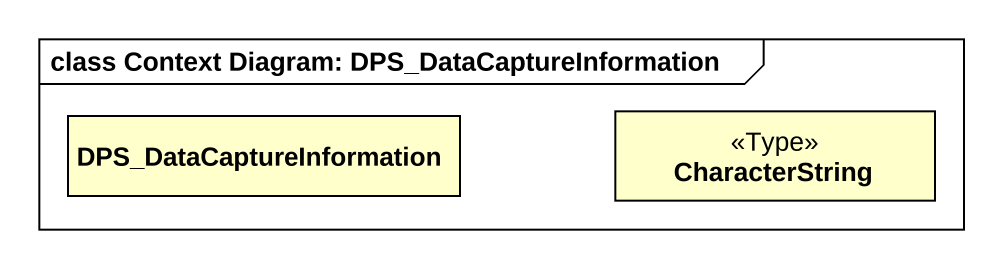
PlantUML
@startuml
mainframe class Context Diagram: DPS_DataCaptureInformation
hide circle
hide empty members
class DPS_DataCaptureInformation
class CharacterString <<Type>>
@enduml
